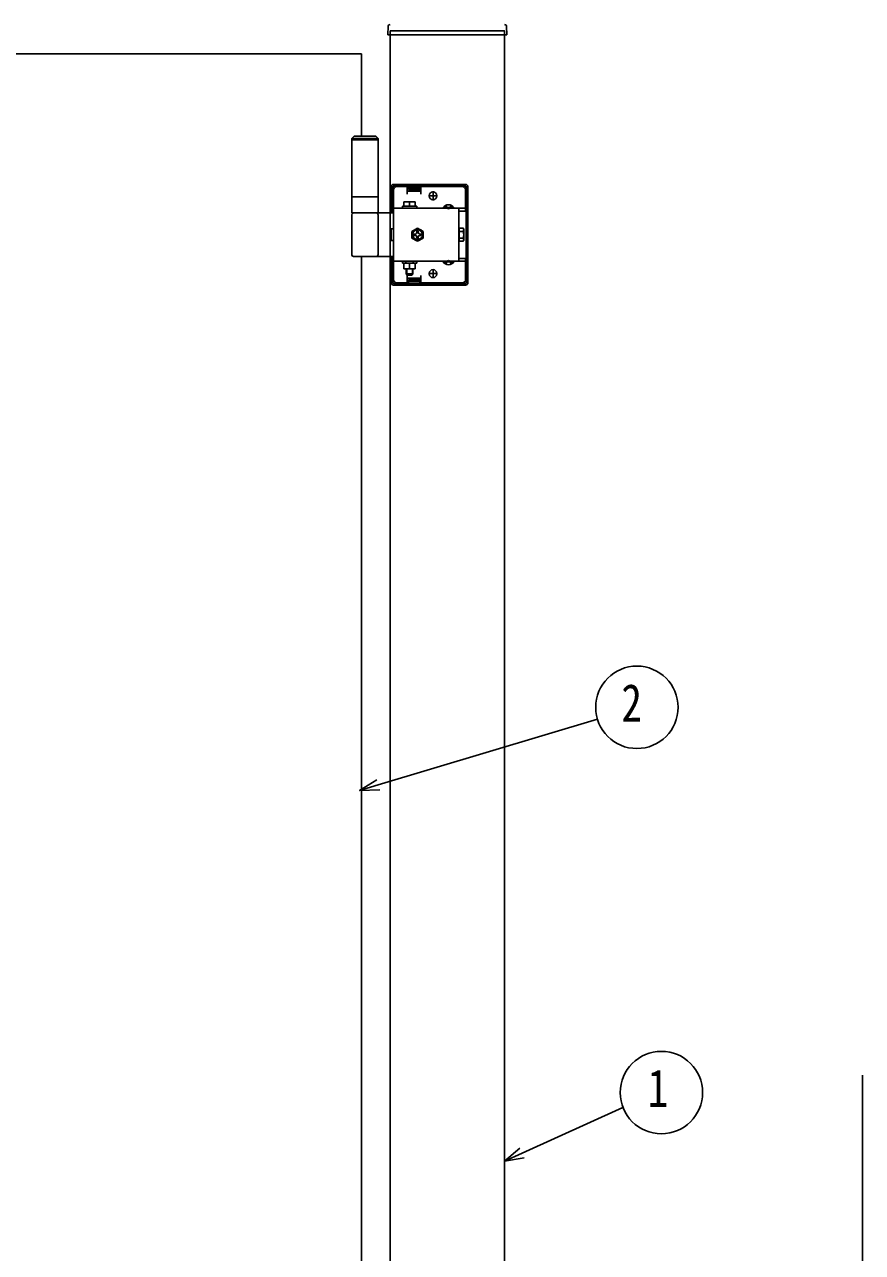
# Model space of a CAD drawing. Units: millimetres, scale not verified. Extents: x -4205 to 4205, y -2970 to 2970.
# Drawn here: x 207 to 939, y 600 to 1672 of the extents above; entities that cross this region are included whole.
import ezdxf
from ezdxf.enums import TextEntityAlignment as Align

# ---------------------------------------------------------------- set-up
doc = ezdxf.new("R2010")
doc.units = ezdxf.units.MM
doc.header["$LTSCALE"] = 12
doc.layers.add('0-4_YKK_A1', color=4, linetype='Continuous')
doc.layers.add('0-5_YKK_D', color=6, linetype='Continuous')
doc.styles.add('ＭＳ ゴシック', font='')
doc.styles.get('ＭＳ ゴシック').set_extended_font_data('MS Gothic')

msp = doc.modelspace()

# ---------------------------------------------------------------- linework, layer by layer
at = {"layer": '0-4_YKK_A1'}
for p, q in [((524.27, 1670.19), (523.92, 1663.53)), ((524.42, 1663), (627.62, 1663)), ((526.02, 1666.5), (526.02, 1663)), ((526.02, -33.5), (526.02, 1663)), ((626.02, -33.5), (626.02, 1663)), ((627.77, 1670.19), (628.12, 1663.53)), ((501.02, 1574.5), (501.02, 1646.5)), ((494.52, 1574.5), (492.52, 1572.5)), ((515.52, 1572.5), (492.52, 1572.5)), ((515.52, 1571.5), (492.52, 1571.5)), ((513.52, 1574.5), (494.52, 1574.5)), ((513.52, 1574.5), (515.52, 1572.5)), ((527.02, 1507.5), (527.02, 1530.5)), ((528.52, 1507.5), (528.52, 1530.5)), ((592.02, 1532.5), (529.02, 1532.5)), ((592.02, 1531), (529.02, 1531)), ((529.02, 1449.5), (529.02, 1527.5)), ((529.52, 1531), (529.52, 1532.5)), ((532.02, 1530.5), (541.02, 1530.5)), ((537.52, 1531), (537.52, 1532.5)), ((541.02, 1524), (541.02, 1530.5)), ((541.02, 1529.5), (553.02, 1529.5)), ((541.02, 1526.5), (553.02, 1526.5)), ((542.02, 1528), (542.02, 1531)), ((552.02, 1528), (542.02, 1528)), ((552.02, 1528), (552.02, 1531)), ((553.02, 1524), (553.02, 1530.5)), ((553.02, 1530.5), (589.02, 1530.5)), ((563.52, 1518.5), (563.52, 1526.5)), ((592.02, 1527.5), (592.02, 1509.2)), ((592.52, 1446.5), (592.52, 1530.5)), ((594.02, 1446.5), (594.02, 1530.5)), ((515.52, 1521.5), (492.52, 1521.5)), ((536.77, 1513.3), (549.27, 1513.3)), ((536.77, 1511.7), (536.77, 1513.3)), ((538.02, 1517.3), (548.02, 1517.3)), ((538.02, 1513.3), (538.02, 1517.3)), ((548.02, 1513.3), (538.02, 1513.3)), ((543.02, 1513.3), (543.02, 1516.87)), ((548.02, 1517.3), (548.02, 1513.3)), ((549.27, 1513.3), (549.27, 1511.7)), ((567.52, 1522.5), (559.52, 1522.5)), ((560.27, 1522.25), (560.27, 1522.75)), ((566.77, 1522.25), (566.77, 1522.75)), ((572.27, 1512.21), (581.77, 1512.21)), ((572.27, 1512.21), (572.27, 1511.7)), ((574.67, 1514.2), (575.87, 1511.73)), ((579.37, 1514.2), (578.16, 1511.73)), ((581.77, 1512.21), (581.77, 1511.7)), ((492.52, 1507.5), (526.02, 1507.5)), ((492.52, 1471), (492.52, 1506)), ((515.52, 1471), (515.52, 1506)), ((526.02, 1507.5), (529.02, 1507.5)), ((528.52, 1509.2), (527.02, 1509.2)), ((592.02, 1511.7), (529.02, 1511.7)), ((549.27, 1511.7), (536.77, 1511.7)), ((572.27, 1511.7), (581.77, 1511.7)), ((575.87, 1511.73), (577.02, 1511.12)), ((578.16, 1511.73), (577.02, 1511.12)), ((586.02, 1509.2), (586.02, 1511.7)), ((586.02, 1509.2), (592.02, 1509.2)), ((586.02, 1509.2), (586.02, 1467.8)), ((550.02, 1494.27), (545.02, 1491.39)), ((545.02, 1491.39), (545.02, 1485.61)), ((549.42, 1491.65), (549.42, 1490.41)), ((550.62, 1491.65), (549.42, 1491.65)), ((555.02, 1491.39), (550.02, 1494.27)), ((550.62, 1490.41), (550.62, 1491.65)), ((555.02, 1485.61), (555.02, 1491.39)), ((586.32, 1492.4), (586.02, 1492.4)), ((586.32, 1494.27), (589.87, 1494.27)), ((586.32, 1482.73), (586.32, 1494.27)), ((586.32, 1484.6), (586.32, 1492.4)), ((586.32, 1491.39), (589.87, 1491.39)), ((590.32, 1493.5), (589.87, 1494.27)), ((590.32, 1493.5), (590.32, 1483.5)), ((545.02, 1485.61), (550.02, 1482.73)), ((546.87, 1487.9), (548.11, 1487.9)), ((549.42, 1486.59), (549.42, 1485.35)), ((550.02, 1482.73), (555.02, 1485.61)), ((553.17, 1489.1), (551.93, 1489.1)), ((551.93, 1487.9), (553.17, 1487.9)), ((553.17, 1487.9), (553.17, 1489.1)), ((586.32, 1484.6), (586.02, 1484.6)), ((586.32, 1485.61), (589.87, 1485.61)), ((586.32, 1482.73), (589.87, 1482.73)), ((590.32, 1483.5), (589.87, 1482.73)), ((526.02, 1469.5), (494.02, 1469.5)), ((501.02, 174.5), (501.02, 1469.5)), ((529.02, 1469.5), (526.02, 1469.5)), ((527.02, 1446.5), (527.02, 1469.5)), ((528.52, 1446.5), (528.52, 1469.5)), ((528.52, 1467.8), (527.02, 1467.8)), ((592.02, 1465.3), (529.02, 1465.3)), ((549.27, 1465.3), (536.77, 1465.3)), ((536.77, 1465.3), (536.77, 1463.7)), ((536.77, 1463.7), (549.27, 1463.7)), ((538.02, 1463.7), (538.02, 1458.7)), ((548.02, 1463.7), (538.02, 1463.7)), ((538.02, 1458.7), (548.02, 1458.7)), ((539.82, 1465.3), (539.82, 1463.7)), ((540.02, 1458.7), (540.02, 1454.3)), ((540.56, 1458.7), (540.56, 1453.76)), ((543.02, 1463.7), (543.02, 1459.13)), ((545.48, 1458.7), (545.48, 1453.76)), ((546.02, 1458.7), (546.02, 1454.3)), ((546.22, 1465.3), (546.22, 1463.7)), ((548.02, 1458.7), (548.02, 1463.7)), ((549.27, 1463.7), (549.27, 1465.3)), ((572.27, 1465.3), (581.77, 1465.3)), ((572.27, 1464.79), (572.27, 1465.3)), ((572.27, 1464.79), (581.77, 1464.79)), ((574.67, 1462.8), (575.87, 1465.27)), ((575.87, 1465.27), (577.02, 1465.88)), ((578.16, 1465.27), (577.02, 1465.88)), ((579.37, 1462.8), (578.16, 1465.27)), ((581.77, 1464.79), (581.77, 1465.3)), ((586.02, 1467.8), (586.02, 1465.3)), ((586.02, 1467.8), (592.02, 1467.8)), ((592.02, 1467.8), (592.02, 1449.5)), ((540.02, 1454.3), (546.02, 1454.3)), ((540.02, 1454.3), (541.02, 1453.3)), ((541.02, 1453.3), (545.02, 1453.3)), ((541.02, 1453), (541.02, 1446.5)), ((541.02, 1450.5), (553.02, 1450.5)), ((542.02, 1449), (542.02, 1446)), ((552.02, 1449), (542.02, 1449)), ((546.02, 1454.3), (545.02, 1453.3)), ((552.02, 1449), (552.02, 1446)), ((553.02, 1453), (553.02, 1446.5)), ((567.52, 1454.5), (559.52, 1454.5)), ((560.27, 1454.75), (560.27, 1454.25)), ((563.52, 1458.5), (563.52, 1450.5)), ((566.77, 1454.75), (566.77, 1454.25)), ((592.02, 1446), (529.02, 1446)), ((592.02, 1444.5), (529.02, 1444.5)), ((529.52, 1444.5), (529.52, 1446)), ((541.02, 1446.5), (532.02, 1446.5)), ((537.52, 1444.5), (537.52, 1446)), ((541.02, 1447.5), (553.02, 1447.5)), ((589.02, 1446.5), (553.02, 1446.5))]:
    msp.add_line(p, q, dxfattribs=at)
for points in [[(526.02, 1666.5), (626.02, 1666.5), (626.02, 1663)], [(501.02, 1646.5), (-298.98, 1646.5), (-298.98, 46.5), (501.02, 46.5), (501.02, 69.5)], [(492.52, 1507.5), (492.52, 1521.5), (492.52, 1572.5)], [(515.52, 1507.5), (515.52, 1521.5), (515.52, 1572.5)], [(529.02, 1483.4), (527.02, 1483.4), (527.02, 1493.6), (529.02, 1493.6)], [(548.11, 1489.1), (546.87, 1489.1), (546.87, 1487.9)], [(549.42, 1485.35), (550.62, 1485.35), (550.62, 1486.59)]]:
    msp.add_lwpolyline(points, dxfattribs=at)
for centre, radius, start, end in [((524.42, 1663.5), 0.5, 177, 270), ((526.27, 1670.08), 2, 99.0011, 177), ((625.77, 1670.08), 2, 3, 80.9989), ((627.62, 1663.5), 0.5, 270, 3), ((529.02, 1530.5), 2, 90, 180), ((529.02, 1530.5), 0.5, 90, 180), ((532.02, 1527.5), 3, 90, 180), ((563.52, 1522.75), 3.25, 0, 180), ((589.02, 1527.5), 3, 0, 90), ((592.02, 1530.5), 2, 0, 90), ((592.02, 1530.5), 0.5, 0, 90), ((540.52, 1509.87), 7.43, 70.34714, 109.65286), ((545.52, 1509.87), 7.43, 70.34714, 109.65286), ((563.52, 1522.25), 3.25, 180, 0), ((577.02, 1508.93), 5.77, 34.65097, 145.34903), ((494.02, 1506), 1.5, 90, 180), ((514.02, 1506), 1.5, 0, 90), ((550.02, 1488.5), 5, 76.88299, 190.15922), ((550.02, 1488.5), 5, 190.15922, 76.88299), ((550.02, 1488.5), 4.3, 83.27178, 183.77043), ((550.02, 1488.5), 4.3, 183.77043, 83.27178), ((587.76, 1492.83), 2.56, 325.61575, 34.38425), ((580.77, 1488.5), 9.55, 342.41205, 17.58795), ((548.11, 1490.41), 1.31, 270, 0), ((548.11, 1486.59), 1.31, 0, 90), ((551.93, 1490.41), 1.31, 180, 270), ((551.93, 1486.59), 1.31, 90, 180), ((587.76, 1484.17), 2.56, 325.61575, 34.38425), ((494.02, 1471), 1.5, 180, 270), ((514.02, 1471), 1.5, 270, 0), ((540.52, 1466.13), 7.43, 250.34714, 289.65286), ((545.52, 1466.13), 7.43, 250.34714, 289.65286), ((577.02, 1468.07), 5.77, 214.65097, 325.34903), ((532.02, 1449.5), 3, 180, 270), ((563.52, 1454.75), 3.25, 0, 180), ((563.52, 1454.25), 3.25, 180, 0), ((589.02, 1449.5), 3, 270, 0), ((529.02, 1446.5), 2, 180, 270), ((529.02, 1446.5), 0.5, 180, 270), ((592.02, 1446.5), 0.5, 270, 0), ((592.02, 1446.5), 2, 270, 0)]:
    msp.add_arc(centre, radius, start, end, dxfattribs=at)
at = {"layer": '0-5_YKK_D'}
for points in [[(499.41, 1003), (515.69, 1007.89), (707.08, 1065.35)], [(517, 1003.53), (499.41, 1003), (514.38, 1012.26)], [(938.52, -33.5), (938.52, 116.5), (938.52, 754.3)], [(625.8, 679.4), (641.28, 686.4), (729.38, 726.26)], [(643.16, 682.25), (625.8, 679.4), (639.41, 690.55)]]:
    msp.add_lwpolyline(points, dxfattribs=at)
for centre in [(741.56, 1075.71), (762.96, 739.24)]:
    msp.add_circle(centre, 36, dxfattribs=at)

# ---------------------------------------------------------------- texts
at = {"layer": '0-5_YKK_D', "style": 'ＭＳ ゴシック', "width": 0.8}
for s, p in [('2', (728, 1053.21)), ('1', (750.96, 716.74))]:
    msp.add_text(s, height=32.99, dxfattribs=at).set_placement(p, align=Align.BOTTOM_LEFT)

doc.saveas('drawing.dxf')
